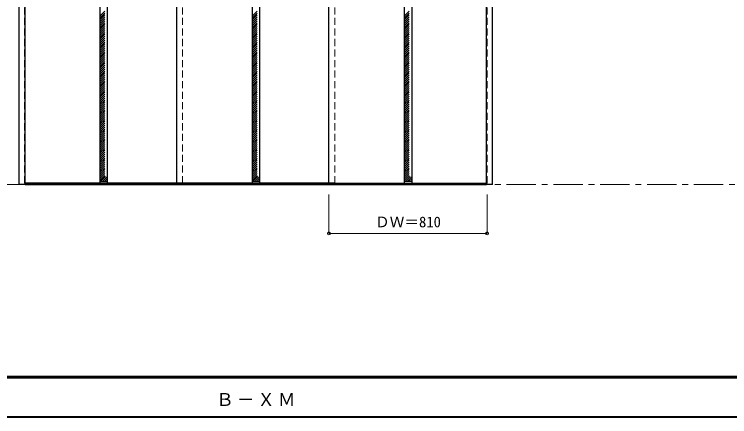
# Model space of a CAD drawing. Units: millimetres, scale not verified. Extents: x -6000 to 5700, y -4307 to 4260.
# Drawn here: x -3932 to -267, y -16 to 2045 of the extents above; entities that cross this region are included whole.
import ezdxf
from ezdxf.enums import TextEntityAlignment as Align

# ---------------------------------------------------------------- set-up
doc = ezdxf.new("R2010")
doc.units = ezdxf.units.MM
doc.header["$LTSCALE"] = 30
doc.header["$PDMODE"] = 32
doc.header["$PDSIZE"] = 15
doc.linetypes.add('CHAIN1', pattern=[8, 5, -1, 1, -1])
doc.linetypes.add('DASHED1', pattern=[1.8, 1.2, -0.6])
for name, color, linetype, lineweight in [('0-1_通り芯', 7, 'CHAIN1', 18), ('0-2_扉', 3, 'Continuous', 25), ('0-4_枠', 3, 'Continuous', 25), ('0-A_文字', 7, 'Continuous', 18), ('0-B_寸法', 4, 'Continuous', 9), ('0-C_ハッチ', 4, 'DASHED1', 9), ('F-1_枠', 6, 'Continuous', 40)]:
    doc.layers.add(name, color=color, linetype=linetype, lineweight=lineweight)
doc.styles.add('ＭＳ ゴシック', font='')
doc.styles.get('ＭＳ ゴシック').set_extended_font_data('MS Gothic')

msp = doc.modelspace()

# ---------------------------------------------------------------- linework, layer by layer
at = {"layer": '0-1_通り芯'}
msp.add_line((-5490, 1173), (5690, 1173), dxfattribs=at)
at = {"layer": '0-2_扉', "color": 4, "linetype": 'DASHED1', "lineweight": 9}
for p, q in [((-3880, 1181), (-3880, 3529)), ((-3070, 1181), (-3070, 3529)), ((-2290, 1181), (-2290, 3529)), ((-1510, 1181), (-1510, 3529)), ((-3880, 1181), (-3877, 1181)), ((-1510, 1181), (-1513, 1181))]:
    msp.add_line(p, q, dxfattribs=at)
at = {"layer": '0-2_扉'}
for p, q in [((-3494, 3529), (-3494, 1181)), ((-3456, 3529), (-3456, 1181)), ((-3100, 1181), (-3100, 3529)), ((-2714, 3529), (-2714, 1181)), ((-2676, 3529), (-2676, 1181)), ((-2320, 1181), (-2320, 3529)), ((-1934, 3529), (-1934, 1181)), ((-1896, 3529), (-1896, 1181)), ((-3070, 1181), (-3877, 1181)), ((-2290, 1181), (-3100, 1181)), ((-2320, 1181), (-1513, 1181)), ((-2320, 1173), (-2290, 1173))]:
    msp.add_line(p, q, dxfattribs=at)
at = {"layer": '0-2_扉', "color": 7, "lineweight": 18}
for p, q in [((-3494, 1189), (-3456, 1189)), ((-2714, 1189), (-2676, 1189)), ((-1934, 1189), (-1896, 1189))]:
    msp.add_line(p, q, dxfattribs=at)
at = {"layer": '0-4_枠'}
for p, q in [((-3877, 1173), (-3877, 3573)), ((-1513, 1173), (-1513, 3573)), ((-1483, 1173), (-1483, 3573)), ((-3877, 1176), (-1513, 1176)), ((-3877, 1173), (-1513, 1173)), ((-1483, 1173), (-1513, 1173))]:
    msp.add_line(p, q, dxfattribs=at)
msp.add_lwpolyline([(-3877, 1173), (-3907, 1173), (-3907, 3573)], dxfattribs=at)
at = {"layer": '0-B_寸法'}
for p, q in [((-2320, 923), (-2320, 1123)), ((-1510, 923), (-1510, 1123)), ((-2320, 923), (-1510, 923))]:
    msp.add_line(p, q, dxfattribs=at)
at = {"layer": '0-B_寸法', "color": 7}
for p in [(-2320, 923), (-1510, 923)]:
    msp.add_point(p, dxfattribs=at)
at = {"layer": '0-C_ハッチ'}
for p, q in [((-3494, 2036.27), (-3456, 2074.27)), ((-3494, 2026.38), (-3456, 2064.38)), ((-3494, 2016.48), (-3456, 2054.48)), ((-2714, 2036.27), (-2676, 2074.27)), ((-2714, 2026.38), (-2676, 2064.38)), ((-2714, 2016.48), (-2676, 2054.48)), ((-1934, 2036.27), (-1896, 2074.27)), ((-1934, 2026.38), (-1896, 2064.38)), ((-1934, 2016.48), (-1896, 2054.48)), ((-3494, 2006.58), (-3456, 2044.58)), ((-3494, 1996.68), (-3456, 2034.68)), ((-3494, 1986.78), (-3456, 2024.78)), ((-2714, 2006.58), (-2676, 2044.58)), ((-2714, 1996.68), (-2676, 2034.68)), ((-2714, 1986.78), (-2676, 2024.78)), ((-1934, 2006.58), (-1896, 2044.58)), ((-1934, 1996.68), (-1896, 2034.68)), ((-1934, 1986.78), (-1896, 2024.78)), ((-3494, 1976.88), (-3456, 2014.88)), ((-3494, 1966.98), (-3456, 2004.98)), ((-3494, 1957.08), (-3456, 1995.08)), ((-3494, 1947.18), (-3456, 1985.18)), ((-2714, 1976.88), (-2676, 2014.88)), ((-2714, 1966.98), (-2676, 2004.98)), ((-2714, 1957.08), (-2676, 1995.08)), ((-2714, 1947.18), (-2676, 1985.18)), ((-1934, 1976.88), (-1896, 2014.88)), ((-1934, 1966.98), (-1896, 2004.98)), ((-1934, 1957.08), (-1896, 1995.08)), ((-1934, 1947.18), (-1896, 1985.18)), ((-3494, 1937.28), (-3456, 1975.28)), ((-3494, 1927.38), (-3456, 1965.38)), ((-3494, 1917.48), (-3456, 1955.48)), ((-3494, 1907.58), (-3456, 1945.58)), ((-2714, 1937.28), (-2676, 1975.28)), ((-2714, 1927.38), (-2676, 1965.38)), ((-2714, 1917.48), (-2676, 1955.48)), ((-2714, 1907.58), (-2676, 1945.58)), ((-1934, 1937.28), (-1896, 1975.28)), ((-1934, 1927.38), (-1896, 1965.38)), ((-1934, 1917.48), (-1896, 1955.48)), ((-1934, 1907.58), (-1896, 1945.58)), ((-3494, 1897.68), (-3456, 1935.68)), ((-3494, 1887.78), (-3456, 1925.78)), ((-3494, 1877.88), (-3456, 1915.88)), ((-3494, 1867.98), (-3456, 1905.98)), ((-2714, 1897.68), (-2676, 1935.68)), ((-2714, 1887.78), (-2676, 1925.78)), ((-2714, 1877.88), (-2676, 1915.88)), ((-2714, 1867.98), (-2676, 1905.98)), ((-1934, 1897.68), (-1896, 1935.68)), ((-1934, 1887.78), (-1896, 1925.78)), ((-1934, 1877.88), (-1896, 1915.88)), ((-1934, 1867.98), (-1896, 1905.98)), ((-3494, 1858.08), (-3456, 1896.08)), ((-3494, 1848.18), (-3456, 1886.18)), ((-3494, 1838.28), (-3456, 1876.28)), ((-2714, 1858.08), (-2676, 1896.08)), ((-2714, 1848.18), (-2676, 1886.18)), ((-2714, 1838.28), (-2676, 1876.28)), ((-1934, 1858.08), (-1896, 1896.08)), ((-1934, 1848.18), (-1896, 1886.18)), ((-1934, 1838.28), (-1896, 1876.28)), ((-3494, 1828.39), (-3456, 1866.39)), ((-3494, 1818.49), (-3456, 1856.49)), ((-3494, 1808.59), (-3456, 1846.59)), ((-3494, 1798.69), (-3456, 1836.69)), ((-2714, 1828.39), (-2676, 1866.39)), ((-2714, 1818.49), (-2676, 1856.49)), ((-2714, 1808.59), (-2676, 1846.59)), ((-2714, 1798.69), (-2676, 1836.69)), ((-1934, 1828.39), (-1896, 1866.39)), ((-1934, 1818.49), (-1896, 1856.49)), ((-1934, 1808.59), (-1896, 1846.59)), ((-1934, 1798.69), (-1896, 1836.69)), ((-3494, 1788.79), (-3456, 1826.79)), ((-3494, 1778.89), (-3456, 1816.89)), ((-3494, 1768.99), (-3456, 1806.99)), ((-3494, 1759.09), (-3456, 1797.09)), ((-2714, 1788.79), (-2676, 1826.79)), ((-2714, 1778.89), (-2676, 1816.89)), ((-2714, 1768.99), (-2676, 1806.99)), ((-2714, 1759.09), (-2676, 1797.09)), ((-1934, 1788.79), (-1896, 1826.79)), ((-1934, 1778.89), (-1896, 1816.89)), ((-1934, 1768.99), (-1896, 1806.99)), ((-1934, 1759.09), (-1896, 1797.09)), ((-3494, 1749.19), (-3456, 1787.19)), ((-3494, 1739.29), (-3456, 1777.29)), ((-3494, 1729.39), (-3456, 1767.39)), ((-2714, 1749.19), (-2676, 1787.19)), ((-2714, 1739.29), (-2676, 1777.29)), ((-2714, 1729.39), (-2676, 1767.39)), ((-1934, 1749.19), (-1896, 1787.19)), ((-1934, 1739.29), (-1896, 1777.29)), ((-1934, 1729.39), (-1896, 1767.39)), ((-3494, 1719.49), (-3456, 1757.49)), ((-3494, 1709.59), (-3456, 1747.59)), ((-3494, 1699.69), (-3456, 1737.69)), ((-3494, 1689.79), (-3456, 1727.79)), ((-2714, 1719.49), (-2676, 1757.49)), ((-2714, 1709.59), (-2676, 1747.59)), ((-2714, 1699.69), (-2676, 1737.69)), ((-2714, 1689.79), (-2676, 1727.79)), ((-1934, 1719.49), (-1896, 1757.49)), ((-1934, 1709.59), (-1896, 1747.59)), ((-1934, 1699.69), (-1896, 1737.69)), ((-1934, 1689.79), (-1896, 1727.79)), ((-3494, 1679.89), (-3456, 1717.89)), ((-3494, 1669.99), (-3456, 1707.99)), ((-3494, 1660.09), (-3456, 1698.09)), ((-3494, 1650.19), (-3456, 1688.19)), ((-2714, 1679.89), (-2676, 1717.89)), ((-2714, 1669.99), (-2676, 1707.99)), ((-2714, 1660.09), (-2676, 1698.09)), ((-2714, 1650.19), (-2676, 1688.19)), ((-1934, 1679.89), (-1896, 1717.89)), ((-1934, 1669.99), (-1896, 1707.99)), ((-1934, 1660.09), (-1896, 1698.09)), ((-1934, 1650.19), (-1896, 1688.19)), ((-3494, 1640.29), (-3456, 1678.29)), ((-3494, 1630.4), (-3456, 1668.4)), ((-3494, 1620.5), (-3456, 1658.5)), ((-2714, 1640.29), (-2676, 1678.29)), ((-2714, 1630.4), (-2676, 1668.4)), ((-2714, 1620.5), (-2676, 1658.5)), ((-1934, 1640.29), (-1896, 1678.29)), ((-1934, 1630.4), (-1896, 1668.4)), ((-1934, 1620.5), (-1896, 1658.5)), ((-3494, 1610.6), (-3456, 1648.6)), ((-3494, 1600.7), (-3456, 1638.7)), ((-3494, 1590.8), (-3456, 1628.8)), ((-3494, 1580.9), (-3456, 1618.9)), ((-2714, 1610.6), (-2676, 1648.6)), ((-2714, 1600.7), (-2676, 1638.7)), ((-2714, 1590.8), (-2676, 1628.8)), ((-2714, 1580.9), (-2676, 1618.9)), ((-1934, 1610.6), (-1896, 1648.6)), ((-1934, 1600.7), (-1896, 1638.7)), ((-1934, 1590.8), (-1896, 1628.8)), ((-1934, 1580.9), (-1896, 1618.9)), ((-3494, 1571), (-3456, 1609)), ((-3494, 1561.1), (-3456, 1599.1)), ((-3494, 1551.2), (-3456, 1589.2)), ((-3494, 1541.3), (-3456, 1579.3)), ((-2714, 1571), (-2676, 1609)), ((-2714, 1561.1), (-2676, 1599.1)), ((-2714, 1551.2), (-2676, 1589.2)), ((-2714, 1541.3), (-2676, 1579.3)), ((-1934, 1571), (-1896, 1609)), ((-1934, 1561.1), (-1896, 1599.1)), ((-1934, 1551.2), (-1896, 1589.2)), ((-1934, 1541.3), (-1896, 1579.3)), ((-3494, 1531.4), (-3456, 1569.4)), ((-3494, 1521.5), (-3456, 1559.5)), ((-3494, 1511.6), (-3456, 1549.6)), ((-3494, 1501.7), (-3456, 1539.7)), ((-2714, 1531.4), (-2676, 1569.4)), ((-2714, 1521.5), (-2676, 1559.5)), ((-2714, 1511.6), (-2676, 1549.6)), ((-2714, 1501.7), (-2676, 1539.7)), ((-1934, 1531.4), (-1896, 1569.4)), ((-1934, 1521.5), (-1896, 1559.5)), ((-1934, 1511.6), (-1896, 1549.6)), ((-1934, 1501.7), (-1896, 1539.7)), ((-3494, 1491.8), (-3456, 1529.8)), ((-3494, 1481.9), (-3456, 1519.9)), ((-3494, 1472), (-3456, 1510)), ((-2714, 1491.8), (-2676, 1529.8)), ((-2714, 1481.9), (-2676, 1519.9)), ((-2714, 1472), (-2676, 1510)), ((-1934, 1491.8), (-1896, 1529.8)), ((-1934, 1481.9), (-1896, 1519.9)), ((-1934, 1472), (-1896, 1510)), ((-3494, 1462.1), (-3456, 1500.1)), ((-3494, 1452.2), (-3456, 1490.2)), ((-3494, 1442.31), (-3456, 1480.31)), ((-3494, 1432.41), (-3456, 1470.41)), ((-2714, 1462.1), (-2676, 1500.1)), ((-2714, 1452.2), (-2676, 1490.2)), ((-2714, 1442.31), (-2676, 1480.31)), ((-2714, 1432.41), (-2676, 1470.41)), ((-1934, 1462.1), (-1896, 1500.1)), ((-1934, 1452.2), (-1896, 1490.2)), ((-1934, 1442.31), (-1896, 1480.31)), ((-1934, 1432.41), (-1896, 1470.41)), ((-3494, 1422.51), (-3456, 1460.51)), ((-3494, 1412.61), (-3456, 1450.61)), ((-3494, 1402.71), (-3456, 1440.71)), ((-3494, 1392.81), (-3456, 1430.81)), ((-2714, 1422.51), (-2676, 1460.51)), ((-2714, 1412.61), (-2676, 1450.61)), ((-2714, 1402.71), (-2676, 1440.71)), ((-2714, 1392.81), (-2676, 1430.81)), ((-1934, 1422.51), (-1896, 1460.51)), ((-1934, 1412.61), (-1896, 1450.61)), ((-1934, 1402.71), (-1896, 1440.71)), ((-1934, 1392.81), (-1896, 1430.81)), ((-3494, 1382.91), (-3456, 1420.91)), ((-3494, 1373.01), (-3456, 1411.01)), ((-3494, 1363.11), (-3456, 1401.11)), ((-2714, 1382.91), (-2676, 1420.91)), ((-2714, 1373.01), (-2676, 1411.01)), ((-2714, 1363.11), (-2676, 1401.11)), ((-1934, 1382.91), (-1896, 1420.91)), ((-1934, 1373.01), (-1896, 1411.01)), ((-1934, 1363.11), (-1896, 1401.11)), ((-3494, 1353.21), (-3456, 1391.21)), ((-3494, 1343.31), (-3456, 1381.31)), ((-3494, 1333.41), (-3456, 1371.41)), ((-3494, 1323.51), (-3456, 1361.51)), ((-2714, 1353.21), (-2676, 1391.21)), ((-2714, 1343.31), (-2676, 1381.31)), ((-2714, 1333.41), (-2676, 1371.41)), ((-2714, 1323.51), (-2676, 1361.51)), ((-1934, 1353.21), (-1896, 1391.21)), ((-1934, 1343.31), (-1896, 1381.31)), ((-1934, 1333.41), (-1896, 1371.41)), ((-1934, 1323.51), (-1896, 1361.51)), ((-3494, 1313.61), (-3456, 1351.61)), ((-3494, 1303.71), (-3456, 1341.71)), ((-3494, 1293.81), (-3456, 1331.81)), ((-3494, 1283.91), (-3456, 1321.91)), ((-2714, 1313.61), (-2676, 1351.61)), ((-2714, 1303.71), (-2676, 1341.71)), ((-2714, 1293.81), (-2676, 1331.81)), ((-2714, 1283.91), (-2676, 1321.91)), ((-1934, 1313.61), (-1896, 1351.61)), ((-1934, 1303.71), (-1896, 1341.71)), ((-1934, 1293.81), (-1896, 1331.81)), ((-1934, 1283.91), (-1896, 1321.91)), ((-3494, 1274.01), (-3456, 1312.01)), ((-3494, 1264.11), (-3456, 1302.11)), ((-3494, 1254.21), (-3456, 1292.21)), ((-2714, 1274.01), (-2676, 1312.01)), ((-2714, 1264.11), (-2676, 1302.11)), ((-2714, 1254.21), (-2676, 1292.21)), ((-1934, 1274.01), (-1896, 1312.01)), ((-1934, 1264.11), (-1896, 1302.11)), ((-1934, 1254.21), (-1896, 1292.21)), ((-3494, 1244.32), (-3456, 1282.32)), ((-3494, 1234.42), (-3456, 1272.42)), ((-3494, 1224.52), (-3456, 1262.52)), ((-3494, 1214.62), (-3456, 1252.62)), ((-2714, 1244.32), (-2676, 1282.32)), ((-2714, 1234.42), (-2676, 1272.42)), ((-2714, 1224.52), (-2676, 1262.52)), ((-2714, 1214.62), (-2676, 1252.62)), ((-1934, 1244.32), (-1896, 1282.32)), ((-1934, 1234.42), (-1896, 1272.42)), ((-1934, 1224.52), (-1896, 1262.52)), ((-1934, 1214.62), (-1896, 1252.62)), ((-3494, 1204.72), (-3456, 1242.72)), ((-3494, 1194.82), (-3456, 1232.82)), ((-3489.92, 1189), (-3456, 1222.92)), ((-3480.02, 1189), (-3456, 1213.02)), ((-2714, 1204.72), (-2676, 1242.72)), ((-2714, 1194.82), (-2676, 1232.82)), ((-2709.92, 1189), (-2676, 1222.92)), ((-2700.02, 1189), (-2676, 1213.02)), ((-1934, 1204.72), (-1896, 1242.72)), ((-1934, 1194.82), (-1896, 1232.82)), ((-1929.92, 1189), (-1896, 1222.92)), ((-1920.02, 1189), (-1896, 1213.02)), ((-3470.12, 1189), (-3456, 1203.12)), ((-3460.22, 1189), (-3456, 1193.22)), ((-2690.12, 1189), (-2676, 1203.12)), ((-2680.22, 1189), (-2676, 1193.22)), ((-1910.12, 1189), (-1896, 1203.12)), ((-1900.22, 1189), (-1896, 1193.22))]:
    msp.add_line(p, q, dxfattribs=at)
at = {"layer": 'F-1_枠'}
for p, q in [((-6000, 190.5), (5700, 190.5)), ((-6000, 187.5), (5700, 187.5)), ((-6000, 184.5), (5700, 184.5)), ((-6000, -15.5), (5700, -15.5))]:
    msp.add_line(p, q, dxfattribs=at)

# ---------------------------------------------------------------- texts
at = {"layer": '0-A_文字', "insert": (-2897.5, 39.5), "char_height": 65.98, "attachment_point": 7, "style": 'ＭＳ ゴシック'}
msp.add_mtext('\\T1.17;Ｂ－ＸＭ', dxfattribs=at)
at = {"layer": '0-B_寸法', "color": 7, "style": 'ＭＳ ゴシック'}
msp.add_text('ＤＷ＝810', height=54.99, dxfattribs=at).set_placement((-2083.75, 938), align=Align.BOTTOM_LEFT)

doc.saveas('drawing.dxf')
